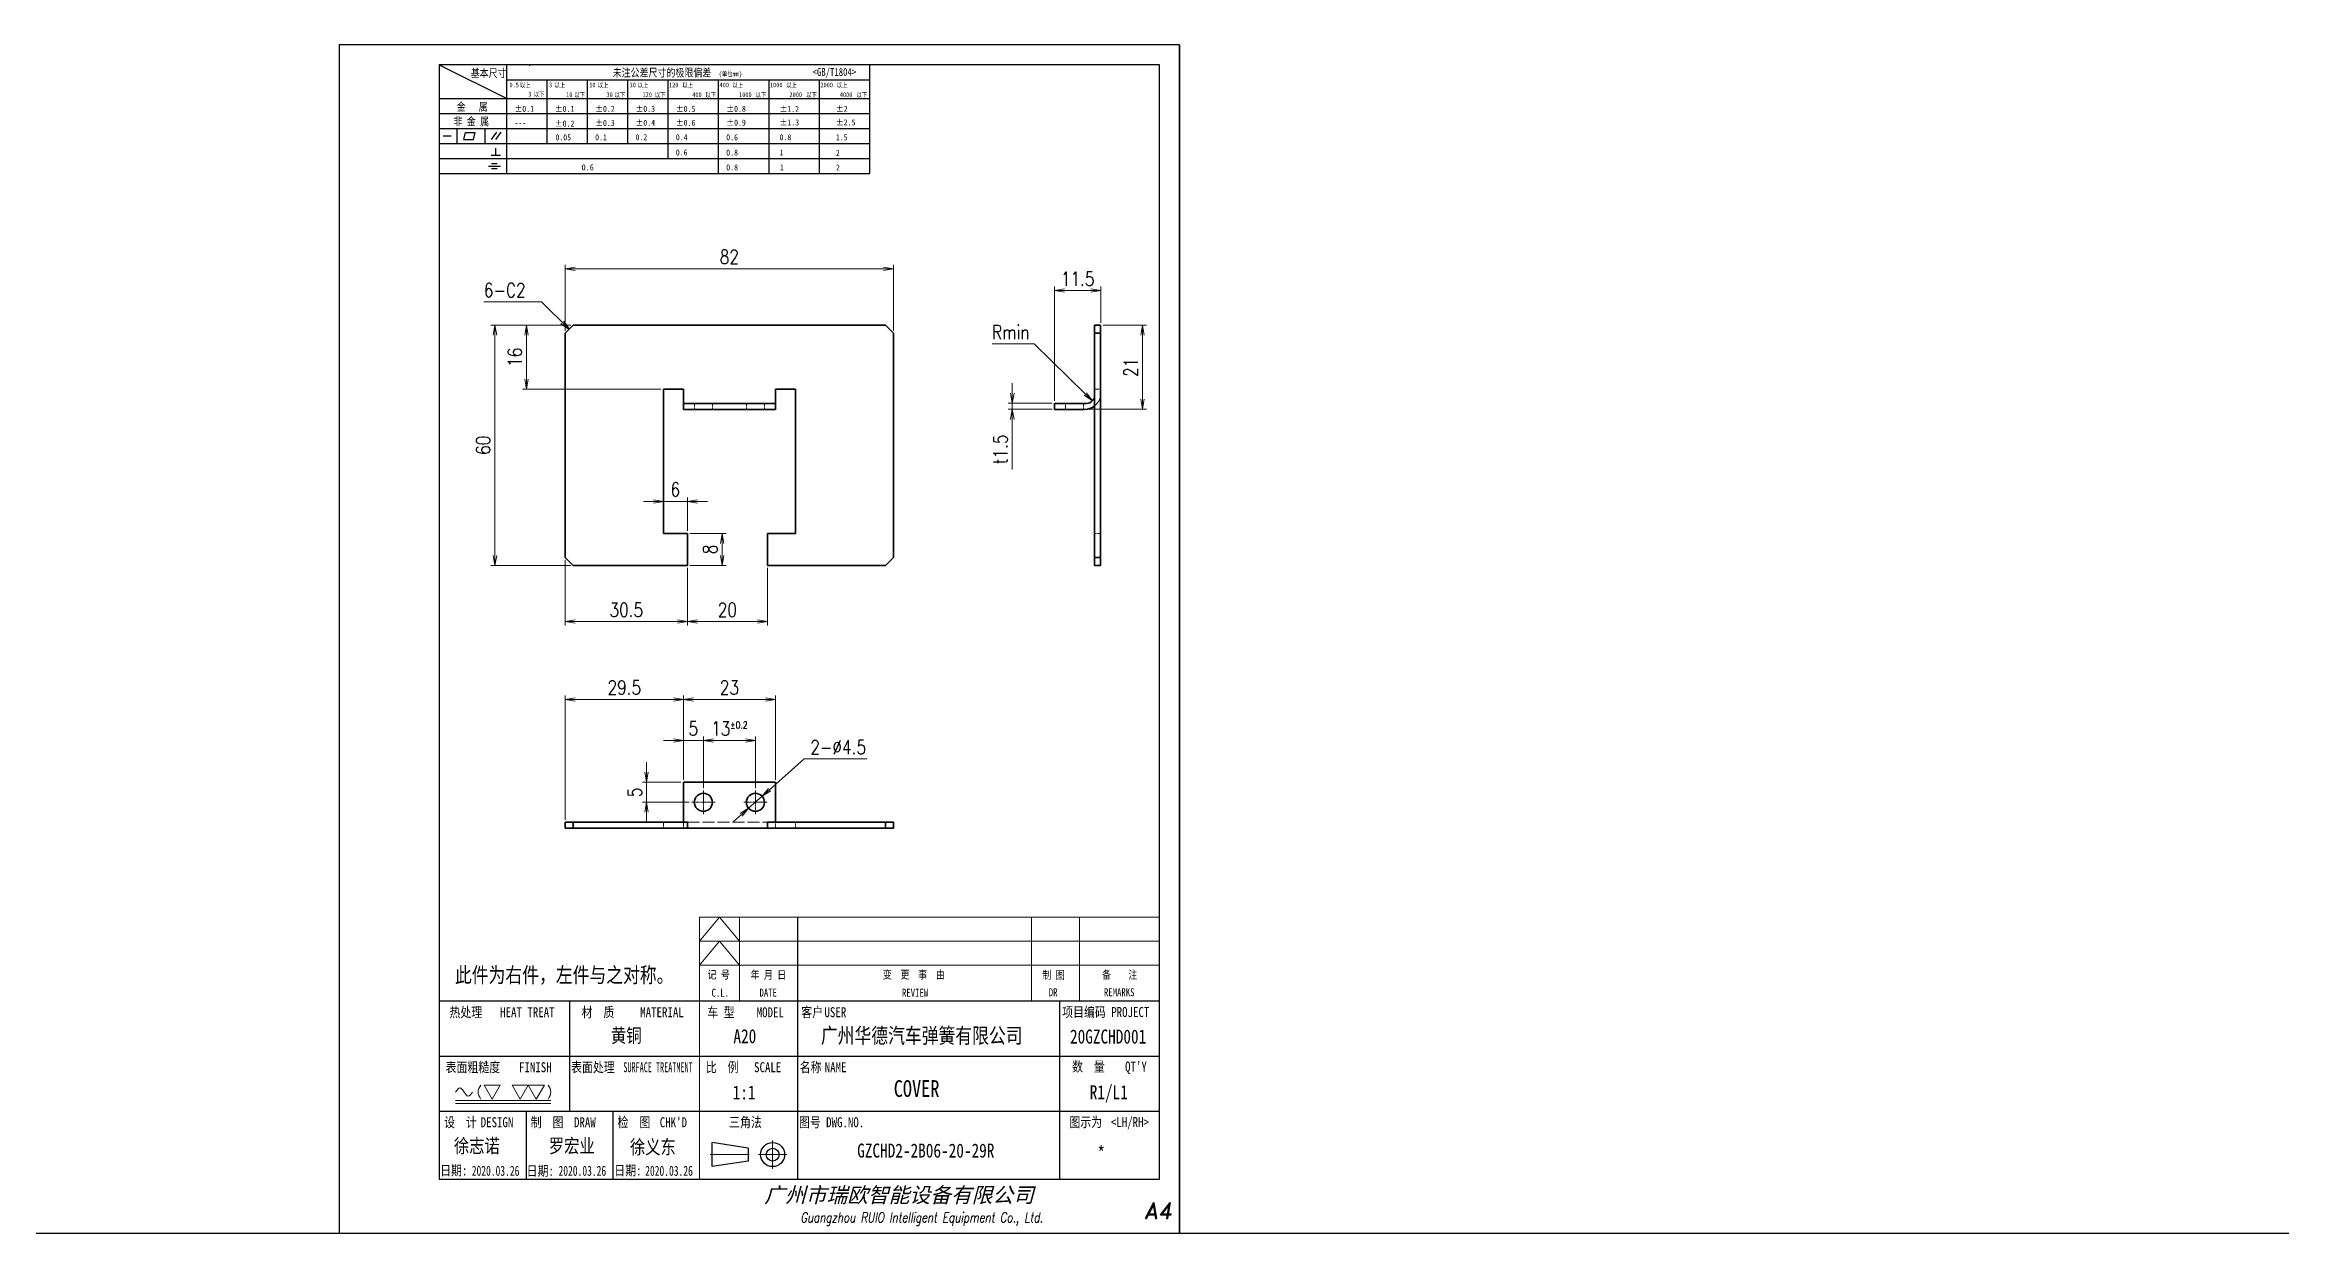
# Model space of a CAD drawing. Header units: millimetres. Extents: x 1201 to 11615, y -7347 to 2683.
# Drawn here: x 7975 to 8533, y 1516 to 1813 of the extents above; entities that cross this region are included whole.
import ezdxf
from ezdxf.enums import TextEntityAlignment as Align

# ---------------------------------------------------------------- set-up
doc = ezdxf.new("R2010")
doc.units = ezdxf.units.MM
for name, pattern in [('AM_ISO02W050x2', [3.75, 3, -0.75]), ('AM_ISO08W050x2', [9, 6, -0.75, 1.5, -0.75]), ('CENTER', [2, 1.25, -0.25, 0.25, -0.25])]:
    doc.linetypes.add(name, pattern=pattern)
for name, color, linetype, lineweight in [('CENTER', 2, 'AM_ISO08W050x2', 15), ('DIM', 3, 'Continuous', 20), ('DRAWING', 7, 'Continuous', 35), ('HIDDEN', 1, 'AM_ISO02W050x2', 18), ('图框', 7, 'Continuous', 15)]:
    doc.layers.add(name, color=color, linetype=linetype, lineweight=lineweight)
doc.layers.add('图\\M+19E79\\M+195B6\\M+18E9A', color=7, linetype='Continuous')
doc.styles.add('DIM', font='romans.shx', dxfattribs={"width": 0.8, "bigfont": 'bigfont.shx'})
doc.styles.add('STYLE1', font='')
doc.styles.add('国标', font='simfang.ttf', dxfattribs={"width": 0.8})
doc.styles.add('标题\\M+18E9A', font='romand.shx', dxfattribs={"oblique": 10, "bigfont": 'bigfont.shx'})
doc.styles.get('STYLE1').set_extended_font_data('SimSun')
doc.dimstyles.new('YH 1-1', dxfattribs={"dimtxt": 3.5, "dimasz": 2.5, "dimexe": 1, "dimexo": 0.625, "dimgap": 1.2, "dimtad": 1, "dimtoh": 1, "dimzin": 9, "dimdsep": 46, "dimtxsty": 'DIM', "dimblk": 'OPEN', "dimcen": 0, "dimclrd": 8, "dimclre": 8, "dimclrt": 2, "dimazin": 2, "dimtfac": 0.5, "dimtmove": 0, "dimatfit": 3, "dimldrblk": 'OPEN', "dimfxl": 0, "dimtolj": 1, "dimlwd": 13, "dimlwe": 13, "dimarcsym": 0})
doc.dimstyles.new('YH 1-1$0', dxfattribs={"dimtxt": 3.5, "dimasz": 2.5, "dimexe": 1, "dimexo": 0.625, "dimgap": 1.2, "dimtad": 1, "dimzin": 9, "dimdsep": 46, "dimtxsty": 'DIM', "dimblk": 'OPEN', "dimcen": 0, "dimclrd": 8, "dimclre": 8, "dimclrt": 2, "dimazin": 2, "dimtfac": 0.5, "dimtmove": 0, "dimatfit": 3, "dimldrblk": 'OPEN', "dimfxl": 0, "dimtolj": 1, "dimlwd": 13, "dimlwe": 13, "dimarcsym": 0})
doc.dimstyles.new('YH 1-1$3', dxfattribs={"dimtxt": 3.5, "dimasz": 2.5, "dimexe": 1, "dimexo": 0.625, "dimgap": 1.2, "dimtad": 1, "dimtoh": 1, "dimzin": 9, "dimdsep": 46, "dimtxsty": 'DIM', "dimblk": 'OPEN', "dimcen": 0, "dimclrd": 8, "dimclre": 8, "dimclrt": 2, "dimazin": 2, "dimtfac": 0.5, "dimtmove": 0, "dimatfit": 3, "dimldrblk": 'OPEN', "dimfxl": 0, "dimtolj": 1, "dimlwd": 13, "dimlwe": 13, "dimarcsym": 0})
doc.dimstyles.new('YH 1-1$4', dxfattribs={"dimtxt": 3.5, "dimasz": 2.5, "dimexe": 1, "dimexo": 0.625, "dimgap": 1.2, "dimtad": 1, "dimtoh": 1, "dimzin": 9, "dimdsep": 46, "dimtxsty": 'DIM', "dimblk": 'OPEN', "dimcen": 0, "dimclrd": 8, "dimclre": 8, "dimclrt": 2, "dimazin": 2, "dimtfac": 0.5, "dimtmove": 0, "dimatfit": 3, "dimldrblk": 'OPEN', "dimfxl": 0, "dimtolj": 1, "dimlwd": 13, "dimlwe": 13, "dimarcsym": 0})

# ---------------------------------------------------------------- blocks, each defined once
blk = doc.blocks.new('GZDEH零件A4图框V01版')
at = {"color": 2, "linetype": 'ByBlock', "lineweight": 30}
for p, q in [((102.17, 21.26), (93.17, 22.66)), ((93.17, 16.66), (93.17, 22.66)), ((102.17, 18.06), (93.17, 16.66)), ((102.17, 21.26), (102.17, 18.06))]:
    blk.add_line(p, q, dxfattribs=at)
at = {"color": 1, "linetype": 'CENTER', "lineweight": 5, "ltscale": 16.256}
for p, q in [((108.3, 23.18), (108.3, 16.14)), ((111.82, 19.66), (104.78, 19.66))]:
    blk.add_line(p, q, dxfattribs=at)
at = {"color": 1, "linetype": 'CENTER', "lineweight": 5, "ltscale": 9.144}
blk.add_line((102.47, 19.66), (92.65, 19.66), dxfattribs=at)
at = {"color": 2, "linetype": 'ByBlock', "lineweight": 30}
for radius in [3, 1.6]:
    blk.add_circle((108.3, 19.66), radius, dxfattribs=at)
at = {"layer": 'Defpoints', "linetype": 'Continuous'}
for p, q in [((0, 297), (0, 0)), ((210, 297), (0, 297)), ((210, 0), (210, 297)), ((210, 297), (210, 0)), ((0, 0), (210, 0))]:
    blk.add_line(p, q, dxfattribs=at)
at = {"layer": '图\\M+19E79\\M+195B6\\M+18E9A', "linetype": 'Continuous'}
for p, q in [((25, 292), (25, 13.5)), ((205, 292), (25, 292)), ((205, 13.5), (205, 292)), ((205, 13.5), (205, 97)), ((25, 13.5), (205, 13.5))]:
    blk.add_line(p, q, dxfattribs=at)
at = {"layer": '图\\M+19E79\\M+195B6\\M+18E9A', "color": 9}
for p, q in [((25, 292), (41.88, 283.54)), ((41.88, 264.79), (41.88, 292)), ((47.66, 291.75), (47.66, 292)), ((132.6, 264.79), (132.6, 292)), ((41.88, 288.22), (132.6, 288.22)), ((51.96, 272.29), (51.96, 288.22)), ((62.04, 272.29), (62.04, 288.22)), ((72.12, 272.29), (72.12, 288.22)), ((82.2, 268.54), (82.2, 288.22)), ((94.8, 264.79), (94.8, 288.22)), ((107.4, 264.79), (107.4, 288.22)), ((120, 264.79), (120, 288.22)), ((25, 283.54), (132.6, 283.54)), ((25, 279.79), (132.6, 279.79)), ((25, 276.04), (132.6, 276.04)), ((25.94, 274.19), (28, 274.19)), ((29.43, 272.34), (29.43, 276.04)), ((31.1, 273.3), (31.58, 275.09)), ((31.58, 275.09), (33.99, 275.09)), ((33.51, 273.3), (33.99, 275.09)), ((36.42, 272.34), (36.42, 276.04)), ((38.03, 273.3), (39.36, 275.16)), ((39.11, 273.3), (40.45, 275.16)), ((25, 272.29), (132.6, 272.29)), ((25, 268.54), (132.6, 268.54)), ((31.1, 273.3), (33.51, 273.3)), ((37.93, 269.41), (40.32, 269.41)), ((39.09, 269.41), (39.09, 271.18)), ((25, 264.79), (132.6, 264.79)), ((37.3, 266.69), (40.28, 266.69)), ((38.08, 267.29), (39.43, 267.29)), ((38.08, 266.09), (39.44, 266.09)), ((114.5, 79), (114.5, 13.5)), ((205, 58), (25, 58)), ((57.5, 58), (57.5, 30.5)), ((114.5, 58), (114.5, 13.5)), ((180, 58), (180, 13.5)), ((25, 44.25), (205, 44.25)), ((25, 30.5), (205, 30.5)), ((46.68, 30.5), (46.68, 13.5)), ((46.68, 30.5), (46.68, 13.5)), ((68.34, 30.5), (68.34, 13.5)), ((68.34, 30.5), (68.34, 13.5))]:
    blk.add_line(p, q, dxfattribs=at)
at = {"layer": '图框', "color": 7}
for p, q in [((90, 79), (205, 79)), ((90, 13.5), (90, 79))]:
    blk.add_line(p, q, dxfattribs=at)
at = {"layer": '图框', "color": 9}
for p, q in [((90, 73), (95, 79)), ((95, 79), (100, 73)), ((100, 58), (100, 79)), ((173, 58), (173, 79)), ((185, 79), (185, 58)), ((90, 73), (205, 73)), ((90, 67), (95, 73)), ((95, 73), (100, 67)), ((90, 67), (205, 67))]:
    blk.add_line(p, q, dxfattribs=at)
at = {"layer": '图\\M+19E79\\M+195B6\\M+18E9A', "color": 9, "style": '国标'}
for s, height, width, p in [('基本尺寸', 2, 0.8, (32.84, 288.88)), ('未注公差尺寸的极限偏差', 2, 0.8, (68.32, 289.02)), ('<GB/T1804>', 2, 0.8, (118.29, 289.19)), ('30', 1.2, 0.8, (72.55, 286.35)), ('金   属', 2, 0.8, (29.33, 280.48)), ('±0.1', 1.5, 0.8, (43.78, 280.23)), ('±0.1', 1.5, 0.8, (53.86, 280.23)), ('±0.2', 1.5, 0.8, (63.94, 280.23)), ('±0.3', 1.5, 0.8, (74.02, 280.23)), ('±0.5', 1.5, 0.8, (84.1, 280.23)), ('±0.8', 1.5, 0.8, (96.7, 280.23)), ('±1.2', 1.5, 0.8, (110.02, 280.23)), ('±2', 1.5, 0.8, (124.09, 280.23)), ('非 金 属', 2, 0.8, (28.53, 276.82)), ('---', 1.5, 0.8, (43.78, 276.81)), ('±0.2', 1.5, 0.8, (53.86, 276.54)), ('0.1', 1.5, 0.8, (63.94, 273.12)), ('±0.3', 1.5, 0.8, (63.94, 276.69)), ('0.2', 1.5, 0.8, (74.02, 273.13)), ('±0.4', 1.5, 0.8, (74.02, 276.75)), ('0.4', 1.5, 0.8, (84.1, 273.13)), ('±0.6', 1.5, 0.8, (84.1, 276.75)), ('0.6', 1.5, 0.8, (96.7, 273.11)), ('±0.9', 1.5, 0.8, (96.7, 276.78)), ('0.8', 1.5, 0.8, (110.02, 273.13)), ('±1.3', 1.5, 0.8, (110.02, 276.84)), ('1.5', 1.5, 0.8, (124.09, 273.12)), ('±2.5', 1.5, 0.8, (124.09, 276.85)), ('0.6', 1.5, 0.8, (84.1, 269.33)), ('0.8', 1.5, 0.8, (96.7, 269.3)), ('1', 1.5, 0.8, (110.02, 269.34)), ('2', 1.5, 0.8, (124.09, 269.2)), ('0.8', 1.5, 0.8, (96.7, 265.59)), ('1', 1.5, 0.8, (110.1, 265.6)), ('2', 1.5, 0.8, (124.13, 265.57)), ('热处理', 2.5, 0.8, (27.54, 54)), ('材  质', 2.5, 0.8, (60.55, 54)), ('项目编码 PROJECT', 2.5, 0.8, (180.64, 54.03)), ('表面粗糙度', 2.5, 0.8, (26.56, 40.25)), ('表面处理', 2.5, 0.8, (57.91, 40.25)), ('SURFACE TREATMENT', 2.5, 0.6, (70.98, 40.25)), ('比  例\u3000', 2.5, 0.8, (91.61, 40.25)), ('SCALE', 2.5, 0.8, (103.66, 40.25)), ('名称\u3000', 2.5, 0.8, (115.05, 40.25)), ('NAME', 2.5, 0.8, (121.31, 40.25)), ('数  量', 2.5, 0.8, (183.12, 40.41)), ("QT'Y ", 2.5, 0.8, (196.37, 40.41)), (' DESIGN', 2.5, 0.8, (33.98, 26.5)), (' DRAW', 2.5, 0.8, (57.29, 26.5)), ("CHK'D", 2.5, 0.8, (80.09, 26.5)), ('三角法', 2.5, 0.8, (97.41, 26.5)), ('图号', 2.5, 0.8, (114.87, 26.5)), ('DWG.NO.', 2.5, 0.8, (121.67, 26.5)), ('图示为', 2.5, 0.8, (182.45, 26.53)), ('<LH/RH>', 2.5, 0.8, (192.82, 26.53))]:
    blk.add_text(s, height=height, dxfattribs=dict(at, width=width)).set_placement(p)
at = {"layer": '图\\M+19E79\\M+195B6\\M+18E9A', "color": 9, "lineweight": 15, "style": '国标', "width": 0.8}
for s, p in [('0.5', (42.54, 286.35)), ('以上', (45.15, 286.3)), ('3', (47.24, 284.06)), ('以下', (48.61, 284.01)), ('3', (52.39, 286.35)), ('以上', (53.76, 286.3)), ('10', (56.7, 283.92)), ('以下', (58.69, 283.87)), ('10', (62.47, 286.35)), ('以上', (64.6, 286.3)), ('30', (66.78, 283.92)), ('以下', (68.77, 283.87)), ('以上', (74.53, 286.3)), ('120', (75.77, 283.92)), ('以下', (78.85, 283.87)), ('120', (82.39, 286.35)), ('以上', (85.72, 286.3)), ('400', (88.21, 283.92)), ('以下', (91.45, 283.87)), ('400', (95.03, 286.35)), ('以上', (98.19, 286.3)), ('1000', (99.92, 283.92)), ('以下', (104.05, 283.87)), ('1000', (107.63, 286.35)), ('以上', (111.67, 286.3)), ('2000', (112.5, 283.92)), ('以下', (116.65, 283.87)), ('2000', (120.23, 286.35)), ('以上', (124.31, 286.3)), ('4000', (125.1, 283.92)), ('以下', (129.25, 283.87))]:
    blk.add_text(s, height=1.2, dxfattribs=at).set_placement(p)
at = {"layer": '图\\M+19E79\\M+195B6\\M+18E9A', "color": 9, "lineweight": 13, "style": '国标'}
blk.add_text('0.6', height=1.5, dxfattribs=at).set_placement((60.56, 265.61))
at = {"layer": '图\\M+19E79\\M+195B6\\M+18E9A', "color": 9, "style": '国标', "width": 0.8}
for s, p in [('HEAT TREAT', (47, 54)), ('MATERIAL', (80.65, 54)), ('客户', (118.19, 54)), ('USER', (123.97, 54)), ('FINISH', (48.99, 40.25)), ('设  计', (30.3, 26.5)), ('制  图', (51.94, 26.5)), ('检  图', (73.62, 26.5)), ('日期:', (28.6, 14.46)), ('日期:', (50.22, 14.36)), ('日期:', (72.13, 14.46))]:
    blk.add_text(s, height=2.5, dxfattribs=at).set_placement(p, align=Align.CENTER)
for s, p in [('车 型', (95.38, 55.27)), ('MODEL', (107.71, 55.22))]:
    blk.add_text(s, height=2.5, dxfattribs=at).set_placement(p, align=Align.MIDDLE)
at = {"layer": '图\\M+19E79\\M+195B6\\M+18E9A', "color": 7, "lineweight": -3, "style": 'STYLE1', "oblique": 15}
blk.add_text('广州市瑞欧智能设备有限公司', height=3.8, dxfattribs=at).set_placement((106.21, 7.68))
at = {"layer": '图\\M+19E79\\M+195B6\\M+18E9A', "color": 7, "style": '标题\\M+18E9A', "oblique": 10}
blk.add_text('A4', height=4, dxfattribs=at).set_placement((204.57, 5.66), align=Align.MIDDLE)
at = {"layer": '图\\M+19E79\\M+195B6\\M+18E9A', "color": 7, "style": '标题\\M+18E9A', "oblique": 10, "width": 0.75}
blk.add_text('Guangzhou RUIO Intelligent Equipment Co., Ltd. ', height=2.5, dxfattribs=at).set_placement((146.18, 3.62), align=Align.MIDDLE)
at = {"layer": '图\\M+19E79\\M+195B6\\M+18E9A', "color": 9, "lineweight": 15, "insert": (94.85, 290.31), "char_height": 1.2, "width": 8.7957, "attachment_point": 1, "style": '国标'}
blk.add_mtext('(单位mm)', dxfattribs=at)
at = {"layer": '图\\M+19E79\\M+195B6\\M+18E9A', "color": 9, "insert": (54.02, 273.09), "char_height": 1.5, "attachment_point": 7, "style": '国标'}
blk.add_mtext_dynamic_manual_height_columns('0.05', width=5.1982, gutter_width=12.5, heights=[0], dxfattribs=at)
at = {"layer": '图框', "color": 9, "style": '国标', "width": 0.8}
for s, p in [('记 号', (94.82, 63.62)), ('年 月 日', (107.24, 63.57)), ('变  更  事  由', (143.58, 63.63)), ('C.L.', (95.2, 59.11)), ('DATE', (107.19, 59.14)), ('REVIEW', (143.89, 59.11))]:
    blk.add_text(s, height=2, dxfattribs=at).set_placement(p, align=Align.CENTER)
for s, p in [('制 图', (178.49, 64.61)), ('备    注', (195.02, 64.64)), ('DR', (178.4, 60.22)), ('REMARKS', (194.91, 60.23))]:
    blk.add_text(s, height=2, dxfattribs=at).set_placement(p, align=Align.MIDDLE)
blk = doc.blocks.new('FINISH_012')
at = {"layer": 'DIM'}
for p, q in [((-22.04, -7.78), (-5, -7.78)), ((-16.94, -5), (-14.06, -5)), ((-15.5, -7.5), (-16.94, -5)), ((-14.06, -5), (-15.5, -7.5)), ((-11.94, -5), (-9.06, -5)), ((-10.5, -7.5), (-11.94, -5)), ((-9.06, -5), (-10.5, -7.5)), ((-7.61, -7.5), (-9.06, -5)), ((-9.06, -5), (-6.17, -5)), ((-6.17, -5), (-7.61, -7.5)), ((-22.04, -8.28), (-5, -8.28))]:
    blk.add_line(p, q, dxfattribs=at)
for points in [[(-22, -6.25), (-21.25, -5.5), (-20.5, -6.25), (-19.75, -7), (-19, -6.25)], [(-17.5, -5), (-18, -6.25), (-17.5, -7.5)], [(-5.5, -5), (-5, -6.25), (-5.5, -7.5)]]:
    blk.add_spline(points, degree=3, dxfattribs=at)
blk = doc.blocks.new('_Open')
at = {"color": 0, "linetype": 'ByBlock', "lineweight": -2}
for p, q in [((-1, 0.17), (0, 0)), ((-1, -0.17), (0, 0)), ((0, 0), (-1, 0))]:
    blk.add_line(p, q, dxfattribs=at)
blk = doc.blocks.new('*D276')
at = {"layer": 'Defpoints', "color": 0, "ltscale": 2, "transparency": 16777216}
for p in [(8186.73, 1756.68), (8104.73, 1740.54), (8186.73, 1740.54)]:
    blk.add_point(p, dxfattribs=at)
at = {"layer": 'DIM', "color": 8, "lineweight": 13, "ltscale": 2, "transparency": 16777216}
for p, q in [((8104.73, 1741.16), (8104.73, 1757.68)), ((8107.23, 1756.68), (8184.23, 1756.68)), ((8186.73, 1741.16), (8186.73, 1757.68))]:
    blk.add_line(p, q, dxfattribs=at)
at = {"layer": 'DIM', "color": 8, "lineweight": 13, "ltscale": 2, "transparency": 16777216, "xscale": 2.5, "yscale": 2.5, "zscale": 2.5, "rotation": 180}
blk.add_blockref('_Open', (8104.73, 1756.68), dxfattribs=at)
at = {"layer": 'DIM', "color": 8, "lineweight": 13, "ltscale": 2, "transparency": 16777216, "xscale": 2.5, "yscale": 2.5, "zscale": 2.5}
blk.add_blockref('_Open', (8186.73, 1756.68), dxfattribs=at)
at = {"layer": 'DIM', "color": 2, "ltscale": 2, "transparency": 16777216, "insert": (8145.73, 1759.63), "char_height": 3.5, "attachment_point": 5, "style": 'DIM'}
blk.add_mtext('\\A1;82', dxfattribs=at)
blk = doc.blocks.new('*D277')
at = {"layer": 'Defpoints', "color": 0, "ltscale": 2, "transparency": 16777216}
for p in [(8106.73, 1742.54), (8087.16, 1682.54), (8106.73, 1682.54)]:
    blk.add_point(p, dxfattribs=at)
at = {"layer": 'DIM', "color": 8, "lineweight": 13, "ltscale": 2, "transparency": 16777216}
for p, q in [((8106.11, 1742.54), (8086.16, 1742.54)), ((8087.16, 1740.04), (8087.16, 1685.04)), ((8106.11, 1682.54), (8086.16, 1682.54))]:
    blk.add_line(p, q, dxfattribs=at)
at = {"layer": 'DIM', "color": 8, "lineweight": 13, "ltscale": 2, "transparency": 16777216, "xscale": 2.5, "yscale": 2.5, "zscale": 2.5}
for p, rotation in [((8087.16, 1742.54), 90), ((8087.16, 1682.54), 270)]:
    blk.add_blockref('_Open', p, dxfattribs=dict(at, rotation=rotation))
at = {"layer": 'DIM', "color": 2, "ltscale": 2, "transparency": 16777216, "insert": (8084.21, 1712.54), "char_height": 3.5, "attachment_point": 5, "rotation": 90, "style": 'DIM'}
blk.add_mtext('\\A1;60', dxfattribs=at)
blk = doc.blocks.new('*D278')
at = {"layer": 'Defpoints', "color": 0, "ltscale": 2, "transparency": 16777216}
for p in [(8095.04, 1742.54), (8106.73, 1742.54), (8129.23, 1726.54)]:
    blk.add_point(p, dxfattribs=at)
at = {"layer": 'DIM', "color": 8, "lineweight": 13, "ltscale": 2, "transparency": 16777216}
for p, q in [((8106.11, 1742.54), (8094.04, 1742.54)), ((8095.04, 1729.04), (8095.04, 1740.04)), ((8128.61, 1726.54), (8094.04, 1726.54))]:
    blk.add_line(p, q, dxfattribs=at)
at = {"layer": 'DIM', "color": 8, "lineweight": 13, "ltscale": 2, "transparency": 16777216, "xscale": 2.5, "yscale": 2.5, "zscale": 2.5}
for p, rotation in [((8095.04, 1742.54), 90), ((8095.04, 1726.54), 270)]:
    blk.add_blockref('_Open', p, dxfattribs=dict(at, rotation=rotation))
at = {"layer": 'DIM', "color": 2, "ltscale": 2, "transparency": 16777216, "insert": (8092.09, 1734.54), "char_height": 3.5, "attachment_point": 5, "rotation": 90, "style": 'DIM'}
blk.add_mtext('\\A1;16', dxfattribs=at)
blk = doc.blocks.new('*D279')
at = {"layer": 'Defpoints', "color": 0, "ltscale": 2, "transparency": 16777216}
for p in [(8104.73, 1684.54), (8135.23, 1682.54), (8104.73, 1668.52)]:
    blk.add_point(p, dxfattribs=at)
at = {"layer": 'DIM', "color": 8, "lineweight": 13, "ltscale": 2, "transparency": 16777216}
for p, q in [((8104.73, 1683.91), (8104.73, 1667.52)), ((8135.23, 1681.91), (8135.23, 1667.52)), ((8132.73, 1668.52), (8107.23, 1668.52))]:
    blk.add_line(p, q, dxfattribs=at)
at = {"layer": 'DIM', "color": 8, "lineweight": 13, "ltscale": 2, "transparency": 16777216, "xscale": 2.5, "yscale": 2.5, "zscale": 2.5, "rotation": 180}
blk.add_blockref('_Open', (8104.73, 1668.52), dxfattribs=at)
at = {"layer": 'DIM', "color": 8, "lineweight": 13, "ltscale": 2, "transparency": 16777216, "xscale": 2.5, "yscale": 2.5, "zscale": 2.5}
blk.add_blockref('_Open', (8135.23, 1668.52), dxfattribs=at)
at = {"layer": 'DIM', "color": 2, "ltscale": 2, "transparency": 16777216, "insert": (8119.98, 1671.47), "char_height": 3.5, "attachment_point": 5, "style": 'DIM'}
blk.add_mtext('\\A1;30.5', dxfattribs=at)
blk = doc.blocks.new('*D280')
at = {"layer": 'Defpoints', "color": 0, "ltscale": 2, "transparency": 16777216}
for p in [(8135.23, 1682.54), (8155.23, 1682.54), (8155.23, 1668.52)]:
    blk.add_point(p, dxfattribs=at)
at = {"layer": 'DIM', "color": 8, "lineweight": 13, "ltscale": 2, "transparency": 16777216}
for p, q in [((8135.23, 1681.91), (8135.23, 1667.52)), ((8155.23, 1681.91), (8155.23, 1667.52)), ((8137.73, 1668.52), (8152.73, 1668.52))]:
    blk.add_line(p, q, dxfattribs=at)
at = {"layer": 'DIM', "color": 8, "lineweight": 13, "ltscale": 2, "transparency": 16777216, "xscale": 2.5, "yscale": 2.5, "zscale": 2.5, "rotation": 180}
blk.add_blockref('_Open', (8135.23, 1668.52), dxfattribs=at)
at = {"layer": 'DIM', "color": 8, "lineweight": 13, "ltscale": 2, "transparency": 16777216, "xscale": 2.5, "yscale": 2.5, "zscale": 2.5}
blk.add_blockref('_Open', (8155.23, 1668.52), dxfattribs=at)
at = {"layer": 'DIM', "color": 2, "ltscale": 2, "transparency": 16777216, "insert": (8145.23, 1671.47), "char_height": 3.5, "attachment_point": 5, "style": 'DIM'}
blk.add_mtext('\\A1;20', dxfattribs=at)
blk = doc.blocks.new('*D281')
at = {"layer": 'Defpoints', "color": 0, "ltscale": 2, "transparency": 16777216}
for p in [(8227.02, 1751.23), (8238.52, 1742.54), (8227.02, 1723.04)]:
    blk.add_point(p, dxfattribs=at)
at = {"layer": 'DIM', "color": 8, "lineweight": 13, "ltscale": 2, "transparency": 16777216}
for p, q in [((8227.02, 1723.66), (8227.02, 1752.23)), ((8236.02, 1751.23), (8229.52, 1751.23)), ((8238.52, 1743.16), (8238.52, 1752.23))]:
    blk.add_line(p, q, dxfattribs=at)
at = {"layer": 'DIM', "color": 8, "lineweight": 13, "ltscale": 2, "transparency": 16777216, "xscale": 2.5, "yscale": 2.5, "zscale": 2.5, "rotation": 180}
blk.add_blockref('_Open', (8227.02, 1751.23), dxfattribs=at)
at = {"layer": 'DIM', "color": 8, "lineweight": 13, "ltscale": 2, "transparency": 16777216, "xscale": 2.5, "yscale": 2.5, "zscale": 2.5}
blk.add_blockref('_Open', (8238.52, 1751.23), dxfattribs=at)
at = {"layer": 'DIM', "color": 2, "ltscale": 2, "transparency": 16777216, "insert": (8232.77, 1754.18), "char_height": 3.5, "attachment_point": 5, "style": 'DIM'}
blk.add_mtext('\\A1;11.5', dxfattribs=at)
blk = doc.blocks.new('*D282')
at = {"layer": 'Defpoints', "color": 0, "ltscale": 2, "transparency": 16777216}
for p in [(8216.44, 1721.54), (8227.02, 1723.04), (8227.02, 1721.54)]:
    blk.add_point(p, dxfattribs=at)
at = {"layer": 'DIM', "color": 8, "lineweight": 13, "ltscale": 2, "transparency": 16777216}
for p, q in [((8216.44, 1725.54), (8216.44, 1728.04)), ((8226.39, 1723.04), (8215.44, 1723.04)), ((8226.39, 1721.54), (8215.44, 1721.54)), ((8216.44, 1723.04), (8216.44, 1721.54)), ((8216.44, 1719.04), (8216.44, 1706.54))]:
    blk.add_line(p, q, dxfattribs=at)
at = {"layer": 'DIM', "color": 8, "lineweight": 13, "ltscale": 2, "transparency": 16777216, "xscale": 2.5, "yscale": 2.5, "zscale": 2.5}
for p, rotation in [((8216.44, 1723.04), 270), ((8216.44, 1721.54), 90)]:
    blk.add_blockref('_Open', p, dxfattribs=dict(at, rotation=rotation))
at = {"layer": 'DIM', "color": 2, "ltscale": 2, "transparency": 16777216, "insert": (8213.49, 1711.54), "char_height": 3.5, "attachment_point": 5, "rotation": 90, "style": 'DIM'}
blk.add_mtext('\\A1;t1.5', dxfattribs=at)
blk = doc.blocks.new('*D283')
at = {"layer": 'Defpoints', "color": 0, "ltscale": 2, "transparency": 16777216}
for p in [(8235.02, 1725.04), (8236.44, 1723.64)]:
    blk.add_point(p, dxfattribs=at)
at = {"layer": 'DIM', "color": 8, "lineweight": 13, "ltscale": 2, "transparency": 16777216}
for p, q in [((8211.37, 1737.89), (8221.9, 1737.89)), ((8221.9, 1737.89), (8234.66, 1725.39))]:
    blk.add_line(p, q, dxfattribs=at)
at = {"layer": 'DIM', "color": 8, "lineweight": 13, "ltscale": 2, "transparency": 16777216, "xscale": 2.5, "yscale": 2.5, "zscale": 2.5, "rotation": 315.5767303424557}
blk.add_blockref('_Open', (8236.44, 1723.64), dxfattribs=at)
at = {"layer": 'DIM', "color": 2, "ltscale": 2, "transparency": 16777216, "insert": (8216.04, 1740.84), "char_height": 3.5, "attachment_point": 5, "style": 'DIM'}
blk.add_mtext('\\A1;{\\Fromans,bigfont|c134;Rmin}', dxfattribs=at)
blk = doc.blocks.new('*D284')
at = {"layer": 'Defpoints', "color": 0, "ltscale": 2, "transparency": 16777216}
for p in [(8134.23, 1638.81), (8134.23, 1628.34), (8139.23, 1626.27)]:
    blk.add_point(p, dxfattribs=at)
at = {"layer": 'DIM', "color": 8, "lineweight": 13, "ltscale": 2, "transparency": 16777216}
for p, q in [((8131.73, 1638.81), (8129.23, 1638.81)), ((8134.23, 1628.97), (8134.23, 1639.81)), ((8139.23, 1638.81), (8134.23, 1638.81)), ((8139.23, 1626.89), (8139.23, 1639.81)), ((8141.73, 1638.81), (8144.23, 1638.81))]:
    blk.add_line(p, q, dxfattribs=at)
at = {"layer": 'DIM', "color": 8, "lineweight": 13, "ltscale": 2, "transparency": 16777216, "xscale": 2.5, "yscale": 2.5, "zscale": 2.5}
blk.add_blockref('_Open', (8134.23, 1638.81), dxfattribs=at)
at = {"layer": 'DIM', "color": 8, "lineweight": 13, "ltscale": 2, "transparency": 16777216, "xscale": 2.5, "yscale": 2.5, "zscale": 2.5, "rotation": 180}
blk.add_blockref('_Open', (8139.23, 1638.81), dxfattribs=at)
at = {"layer": 'DIM', "color": 2, "ltscale": 2, "transparency": 16777216, "insert": (8136.73, 1641.76), "char_height": 3.5, "attachment_point": 5, "style": 'DIM'}
blk.add_mtext('\\A1;5', dxfattribs=at)
blk = doc.blocks.new('*D285')
at = {"layer": 'Defpoints', "color": 0, "ltscale": 2, "transparency": 16777216}
for p in [(8152.23, 1638.81), (8139.23, 1626.27), (8152.23, 1626.27)]:
    blk.add_point(p, dxfattribs=at)
at = {"layer": 'DIM', "color": 8, "lineweight": 13, "ltscale": 2, "transparency": 16777216}
for p, q in [((8139.23, 1626.89), (8139.23, 1639.81)), ((8141.73, 1638.81), (8149.73, 1638.81)), ((8152.23, 1626.89), (8152.23, 1639.81))]:
    blk.add_line(p, q, dxfattribs=at)
at = {"layer": 'DIM', "color": 8, "lineweight": 13, "ltscale": 2, "transparency": 16777216, "xscale": 2.5, "yscale": 2.5, "zscale": 2.5, "rotation": 180}
blk.add_blockref('_Open', (8139.23, 1638.81), dxfattribs=at)
at = {"layer": 'DIM', "color": 8, "lineweight": 13, "ltscale": 2, "transparency": 16777216, "xscale": 2.5, "yscale": 2.5, "zscale": 2.5}
blk.add_blockref('_Open', (8152.23, 1638.81), dxfattribs=at)
at = {"layer": 'DIM', "color": 2, "ltscale": 2, "transparency": 16777216, "insert": (8145.73, 1641.76), "char_height": 3.5, "attachment_point": 5, "style": 'DIM'}
blk.add_mtext('\\A2;13{\\H1.75;\\M+1817D0.2}', dxfattribs=at)
blk = doc.blocks.new('*D286')
at = {"layer": 'Defpoints', "color": 0, "ltscale": 2, "transparency": 16777216}
for p in [(8125.05, 1628.34), (8134.23, 1628.34), (8136.31, 1623.34)]:
    blk.add_point(p, dxfattribs=at)
at = {"layer": 'DIM', "color": 8, "lineweight": 13, "ltscale": 2, "transparency": 16777216}
for p, q in [((8125.05, 1630.84), (8125.05, 1633.34)), ((8133.61, 1628.34), (8124.05, 1628.34)), ((8125.05, 1623.34), (8125.05, 1628.34)), ((8135.68, 1623.34), (8124.05, 1623.34)), ((8125.05, 1620.84), (8125.05, 1618.34))]:
    blk.add_line(p, q, dxfattribs=at)
at = {"layer": 'DIM', "color": 8, "lineweight": 13, "ltscale": 2, "transparency": 16777216, "xscale": 2.5, "yscale": 2.5, "zscale": 2.5}
for p, rotation in [((8125.05, 1628.34), 270), ((8125.05, 1623.34), 90)]:
    blk.add_blockref('_Open', p, dxfattribs=dict(at, rotation=rotation))
at = {"layer": 'DIM', "color": 2, "ltscale": 2, "transparency": 16777216, "insert": (8122.1, 1625.84), "char_height": 3.5, "attachment_point": 5, "rotation": 90, "style": 'DIM'}
blk.add_mtext('\\A1;5', dxfattribs=at)
blk = doc.blocks.new('*D287')
at = {"layer": 'Defpoints', "color": 0, "ltscale": 2, "transparency": 16777216}
for p in [(8104.73, 1649.05), (8134.23, 1628.34), (8104.73, 1618.34)]:
    blk.add_point(p, dxfattribs=at)
at = {"layer": 'DIM', "color": 8, "lineweight": 13, "ltscale": 2, "transparency": 16777216}
for p, q in [((8104.73, 1618.97), (8104.73, 1650.05)), ((8131.73, 1649.05), (8107.23, 1649.05)), ((8134.23, 1628.97), (8134.23, 1650.05))]:
    blk.add_line(p, q, dxfattribs=at)
at = {"layer": 'DIM', "color": 8, "lineweight": 13, "ltscale": 2, "transparency": 16777216, "xscale": 2.5, "yscale": 2.5, "zscale": 2.5, "rotation": 180}
blk.add_blockref('_Open', (8104.73, 1649.05), dxfattribs=at)
at = {"layer": 'DIM', "color": 8, "lineweight": 13, "ltscale": 2, "transparency": 16777216, "xscale": 2.5, "yscale": 2.5, "zscale": 2.5}
blk.add_blockref('_Open', (8134.23, 1649.05), dxfattribs=at)
at = {"layer": 'DIM', "color": 2, "ltscale": 2, "transparency": 16777216, "insert": (8119.48, 1652), "char_height": 3.5, "attachment_point": 5, "style": 'DIM'}
blk.add_mtext('\\A1;29.5', dxfattribs=at)
blk = doc.blocks.new('*D288')
at = {"layer": 'Defpoints', "color": 0, "ltscale": 2, "transparency": 16777216}
for p in [(8157.23, 1649.05), (8134.23, 1628.34), (8157.23, 1628.34)]:
    blk.add_point(p, dxfattribs=at)
at = {"layer": 'DIM', "color": 8, "lineweight": 13, "ltscale": 2, "transparency": 16777216}
for p, q in [((8134.23, 1628.97), (8134.23, 1650.05)), ((8136.73, 1649.05), (8154.73, 1649.05)), ((8157.23, 1628.97), (8157.23, 1650.05))]:
    blk.add_line(p, q, dxfattribs=at)
at = {"layer": 'DIM', "color": 8, "lineweight": 13, "ltscale": 2, "transparency": 16777216, "xscale": 2.5, "yscale": 2.5, "zscale": 2.5, "rotation": 180}
blk.add_blockref('_Open', (8134.23, 1649.05), dxfattribs=at)
at = {"layer": 'DIM', "color": 8, "lineweight": 13, "ltscale": 2, "transparency": 16777216, "xscale": 2.5, "yscale": 2.5, "zscale": 2.5}
blk.add_blockref('_Open', (8157.23, 1649.05), dxfattribs=at)
at = {"layer": 'DIM', "color": 2, "ltscale": 2, "transparency": 16777216, "insert": (8145.73, 1652), "char_height": 3.5, "attachment_point": 5, "style": 'DIM'}
blk.add_mtext('\\A1;23', dxfattribs=at)
blk = doc.blocks.new('*D289')
at = {"layer": 'Defpoints', "color": 0, "ltscale": 2, "transparency": 16777216}
for p in [(8129.23, 1698.54), (8129.23, 1695.33), (8135.23, 1690.54)]:
    blk.add_point(p, dxfattribs=at)
at = {"layer": 'DIM', "color": 8, "lineweight": 13, "ltscale": 2, "transparency": 16777216}
for p, q in [((8126.73, 1698.54), (8124.23, 1698.54)), ((8129.23, 1695.95), (8129.23, 1699.54)), ((8135.23, 1698.54), (8129.23, 1698.54)), ((8135.23, 1691.16), (8135.23, 1699.54)), ((8137.73, 1698.54), (8140.23, 1698.54))]:
    blk.add_line(p, q, dxfattribs=at)
at = {"layer": 'DIM', "color": 8, "lineweight": 13, "ltscale": 2, "transparency": 16777216, "xscale": 2.5, "yscale": 2.5, "zscale": 2.5}
blk.add_blockref('_Open', (8129.23, 1698.54), dxfattribs=at)
at = {"layer": 'DIM', "color": 8, "lineweight": 13, "ltscale": 2, "transparency": 16777216, "xscale": 2.5, "yscale": 2.5, "zscale": 2.5, "rotation": 180}
blk.add_blockref('_Open', (8135.23, 1698.54), dxfattribs=at)
at = {"layer": 'DIM', "color": 2, "ltscale": 2, "transparency": 16777216, "insert": (8132.23, 1701.49), "char_height": 3.5, "attachment_point": 5, "style": 'DIM'}
blk.add_mtext('\\A1;6', dxfattribs=at)
blk = doc.blocks.new('*D290')
at = {"layer": 'Defpoints', "color": 0, "ltscale": 2, "transparency": 16777216}
for p in [(8135.23, 1690.54), (8135.23, 1682.54), (8143.91, 1682.54)]:
    blk.add_point(p, dxfattribs=at)
at = {"layer": 'DIM', "color": 8, "lineweight": 13, "ltscale": 2, "transparency": 16777216}
for p, q in [((8135.86, 1690.54), (8144.91, 1690.54)), ((8143.91, 1688.04), (8143.91, 1685.04)), ((8135.86, 1682.54), (8144.91, 1682.54))]:
    blk.add_line(p, q, dxfattribs=at)
at = {"layer": 'DIM', "color": 8, "lineweight": 13, "ltscale": 2, "transparency": 16777216, "xscale": 2.5, "yscale": 2.5, "zscale": 2.5}
for p, rotation in [((8143.91, 1690.54), 90), ((8143.91, 1682.54), 270)]:
    blk.add_blockref('_Open', p, dxfattribs=dict(at, rotation=rotation))
at = {"layer": 'DIM', "color": 2, "ltscale": 2, "transparency": 16777216, "insert": (8140.96, 1686.54), "char_height": 3.5, "attachment_point": 5, "rotation": 90, "style": 'DIM'}
blk.add_mtext('\\A1;8', dxfattribs=at)
blk = doc.blocks.new('*D291')
at = {"layer": 'Defpoints', "color": 0, "ltscale": 2, "transparency": 16777216}
for p in [(8238.52, 1742.54), (8248.99, 1742.54), (8234.52, 1721.54)]:
    blk.add_point(p, dxfattribs=at)
at = {"layer": 'DIM', "color": 8, "lineweight": 13, "ltscale": 2, "transparency": 16777216}
for p, q in [((8239.14, 1742.54), (8249.99, 1742.54)), ((8248.99, 1724.04), (8248.99, 1740.04)), ((8235.14, 1721.54), (8249.99, 1721.54))]:
    blk.add_line(p, q, dxfattribs=at)
at = {"layer": 'DIM', "color": 8, "lineweight": 13, "ltscale": 2, "transparency": 16777216, "xscale": 2.5, "yscale": 2.5, "zscale": 2.5}
for p, rotation in [((8248.99, 1742.54), 90), ((8248.99, 1721.54), 270)]:
    blk.add_blockref('_Open', p, dxfattribs=dict(at, rotation=rotation))
at = {"layer": 'DIM', "color": 2, "ltscale": 2, "transparency": 16777216, "insert": (8246.04, 1732.04), "char_height": 3.5, "attachment_point": 5, "rotation": 90, "style": 'DIM'}
blk.add_mtext('\\A1;21', dxfattribs=at)
blk = doc.blocks.new('*D292')
at = {"layer": 'Defpoints', "color": 0, "ltscale": 2, "transparency": 16777216}
for p in [(8150.55, 1621.85), (8153.92, 1624.84)]:
    blk.add_point(p, dxfattribs=at)
at = {"layer": 'DIM', "color": 8, "lineweight": 13, "ltscale": 2, "transparency": 16777216}
for p, q in [((8164.45, 1634.17), (8155.79, 1626.49)), ((8180.18, 1634.17), (8164.45, 1634.17)), ((8148.68, 1620.19), (8146.8, 1618.54)), ((8150.55, 1621.85), (8153.92, 1624.84))]:
    blk.add_line(p, q, dxfattribs=at)
at = {"layer": 'DIM', "color": 8, "lineweight": 13, "ltscale": 2, "transparency": 16777216, "xscale": 2.5, "yscale": 2.5, "zscale": 2.5}
for p, rotation in [((8153.92, 1624.84), 221.5364632584912), ((8150.55, 1621.85), 41.53646325849117)]:
    blk.add_blockref('_Open', p, dxfattribs=dict(at, rotation=rotation))
at = {"layer": 'DIM', "color": 2, "ltscale": 2, "transparency": 16777216, "insert": (8172.92, 1637.12), "char_height": 3.5, "attachment_point": 5, "style": 'DIM'}
blk.add_mtext('\\A1;2-%%c4.5', dxfattribs=at)

msp = doc.modelspace()

# ---------------------------------------------------------------- linework, layer by layer
msp.add_line((1201.092, 1515.65), (11530.711, 1515.65))
at = {"layer": 'CENTER', "ltscale": 0.14625}
for p, q in [((8139.232, 1626.269), (8139.232, 1620.419)), ((8152.232, 1626.269), (8152.232, 1620.419)), ((8142.157, 1623.344), (8136.307, 1623.344)), ((8155.157, 1623.344), (8149.307, 1623.344))]:
    msp.add_line(p, q, dxfattribs=at)
at = {"layer": 'DRAWING', "lineweight": 35, "ltscale": 0.070711}
for p, q in [((8106.732, 1742.537), (8104.732, 1740.537)), ((8186.732, 1740.537), (8184.732, 1742.537)), ((8104.732, 1684.537), (8106.732, 1682.537)), ((8184.732, 1682.537), (8186.732, 1684.537))]:
    msp.add_line(p, q, dxfattribs=at)
at = {"layer": 'DRAWING', "lineweight": 35}
for p, q in [((8104.732, 1740.537), (8104.732, 1684.537)), ((8184.732, 1742.537), (8106.732, 1742.537)), ((8186.732, 1684.537), (8186.732, 1740.537)), ((8237.016, 1684.537), (8237.016, 1740.537)), ((8238.516, 1740.537), (8238.516, 1684.537)), ((8129.232, 1690.537), (8129.232, 1726.537)), ((8162.232, 1726.537), (8162.232, 1690.537)), ((8157.232, 1723.037), (8134.232, 1723.037)), ((8134.232, 1721.537), (8157.232, 1721.537)), ((8106.732, 1682.537), (8135.232, 1682.537)), ((8155.232, 1682.537), (8184.732, 1682.537)), ((8134.232, 1628.344), (8157.232, 1628.344)), ((8106.732, 1618.344), (8135.232, 1618.344)), ((8106.732, 1616.844), (8135.232, 1616.844)), ((8135.232, 1616.844), (8155.232, 1616.844)), ((8155.232, 1618.344), (8184.732, 1618.344)), ((8155.232, 1616.844), (8184.732, 1616.844))]:
    msp.add_line(p, q, dxfattribs=at)
at = {"layer": 'DRAWING', "lineweight": 35, "ltscale": 0.05}
for p, q in [((8237.016, 1740.537), (8237.016, 1742.537)), ((8238.516, 1740.537), (8238.516, 1742.537)), ((8134.232, 1725.037), (8134.232, 1723.037)), ((8157.232, 1723.037), (8157.232, 1725.037)), ((8237.016, 1682.537), (8237.016, 1684.537)), ((8238.516, 1684.537), (8238.516, 1682.537)), ((8104.732, 1618.344), (8106.732, 1618.344)), ((8104.732, 1616.844), (8106.732, 1616.844)), ((8184.732, 1618.344), (8186.732, 1618.344)), ((8186.732, 1616.844), (8184.732, 1616.844))]:
    msp.add_line(p, q, dxfattribs=at)
at = {"layer": 'DRAWING', "lineweight": 35, "ltscale": 0.0375}
for p, q in [((8237.016, 1742.537), (8238.516, 1742.537)), ((8237.016, 1740.537), (8238.516, 1740.537)), ((8134.232, 1726.537), (8134.232, 1725.037)), ((8157.232, 1725.037), (8157.232, 1726.537)), ((8134.232, 1723.037), (8134.232, 1721.537)), ((8157.232, 1723.037), (8157.232, 1721.537)), ((8227.016, 1723.037), (8227.016, 1721.537)), ((8238.516, 1684.537), (8237.016, 1684.537)), ((8238.516, 1682.537), (8237.016, 1682.537)), ((8104.732, 1618.344), (8104.732, 1616.844)), ((8106.732, 1618.344), (8106.732, 1616.844)), ((8135.232, 1616.844), (8135.232, 1618.344)), ((8155.232, 1618.344), (8155.232, 1616.844)), ((8184.732, 1616.844), (8184.732, 1618.344)), ((8186.732, 1616.844), (8186.732, 1618.344))]:
    msp.add_line(p, q, dxfattribs=at)
at = {"layer": 'DRAWING', "lineweight": 35, "ltscale": 0.125}
for p, q in [((8129.232, 1726.537), (8134.232, 1726.537)), ((8157.232, 1726.537), (8162.232, 1726.537))]:
    msp.add_line(p, q, dxfattribs=at)
at = {"layer": 'DRAWING', "lineweight": 35, "ltscale": 0.2}
for p, q in [((8227.016, 1723.037), (8235.016, 1723.037)), ((8135.232, 1682.537), (8135.232, 1690.537)), ((8155.232, 1690.537), (8155.232, 1682.537))]:
    msp.add_line(p, q, dxfattribs=at)
at = {"layer": 'DRAWING', "lineweight": 35, "ltscale": 0.1875}
for p, q in [((8234.516, 1721.537), (8227.016, 1721.537)), ((8134.232, 1628.344), (8134.232, 1620.844)), ((8157.232, 1620.844), (8157.232, 1628.344))]:
    msp.add_line(p, q, dxfattribs=at)
at = {"layer": 'DRAWING', "lineweight": 35, "ltscale": 0.15}
msp.add_line((8135.232, 1690.537), (8129.232, 1690.537), dxfattribs=at)
at = {"layer": 'DRAWING', "lineweight": 35, "ltscale": 0.175}
msp.add_line((8162.232, 1690.537), (8155.232, 1690.537), dxfattribs=at)
at = {"layer": 'DRAWING', "lineweight": 35, "ltscale": 0.0625}
for p, q in [((8134.232, 1618.344), (8134.232, 1620.844)), ((8157.232, 1620.844), (8157.232, 1618.344))]:
    msp.add_line(p, q, dxfattribs=at)
at = {"layer": 'DRAWING', "lineweight": 35}
for centre in [(8139.232, 1623.344), (8152.232, 1623.344)]:
    msp.add_circle(centre, 2.25, dxfattribs=at)
for centre, radius, start, end in [((8234.516, 1725.537), 4, 270, 308.68179), ((8235.016, 1725.037), 2, 270, 0), ((8234.516, 1725.537), 4, 359.81238, 0)]:
    msp.add_arc(centre, radius, start, end, dxfattribs=at)
at = {"layer": 'HIDDEN', "ltscale": 0.0375}
for p, q in [((8237.016, 1740.537), (8238.516, 1740.537)), ((8238.516, 1726.537), (8237.016, 1726.537)), ((8136.982, 1721.537), (8136.982, 1723.037)), ((8141.482, 1721.537), (8141.482, 1723.037)), ((8149.982, 1721.537), (8149.982, 1723.037)), ((8154.482, 1721.537), (8154.482, 1723.037)), ((8229.766, 1723.037), (8229.766, 1721.537)), ((8229.766, 1723.037), (8229.766, 1721.537)), ((8234.266, 1721.537), (8234.266, 1723.037)), ((8234.266, 1721.537), (8234.266, 1723.037)), ((8237.016, 1690.537), (8238.516, 1690.537)), ((8237.016, 1684.537), (8238.516, 1684.537)), ((8106.732, 1616.844), (8106.732, 1618.344)), ((8129.232, 1616.844), (8129.232, 1618.344)), ((8134.232, 1616.844), (8134.232, 1618.344)), ((8157.232, 1618.344), (8157.232, 1616.844)), ((8162.232, 1618.344), (8162.232, 1616.844)), ((8184.732, 1618.344), (8184.732, 1616.844))]:
    msp.add_line(p, q, dxfattribs=at)
at = {"layer": 'HIDDEN'}
msp.add_line((8135.232, 1618.344), (8155.232, 1618.344), dxfattribs=at)
msp.add_arc((8234.516, 1725.537), 4, 308.68179, 359.81238, dxfattribs=at)
at = {"layer": '图\\M+19E79\\M+195B6\\M+18E9A', "color": 9, "linetype": 'Continuous'}
msp.add_line((8073.246, 1612.65), (8073.246, 1529.15), dxfattribs=at)

# ---------------------------------------------------------------- block references
at = {"layer": '图\\M+19E79\\M+195B6\\M+18E9A', "xscale": 1.399999999994179, "yscale": 1.399999999997817, "zscale": 1.40000000000009}
msp.add_blockref('FINISH_012', (8108.129, 1559.687), dxfattribs=at)
at = {"layer": '图框'}
msp.add_blockref('GZDEH零件A4图框V01版', (8048.246, 1515.65), dxfattribs=at)

# ---------------------------------------------------------------- texts
at = {"layer": 'DIM', "color": 2, "ltscale": 2, "insert": (8084.376, 1749.577), "char_height": 3.5, "attachment_point": 7, "style": 'DIM'}
msp.add_mtext('{\\Fromans,bigfont|c134;6-C2}', dxfattribs=at)
at = {"layer": '图\\M+19E79\\M+195B6\\M+18E9A', "color": 3, "style": '国标'}
for s, height, width, p in [('此件为右件，左件与之对称。', 3.85, 0.8, (8077.149, 1578.285)), ('黄铜', 3.5, 0.8, (8116.144, 1563.326)), ('A20', 3.5, 0.8, (8146.742, 1563.146)), ('广州华德汽车弹簧有限公司', 3.85, 0.8, (8168.591, 1563.131)), ('20GZCHD001', 3.5, 0.8, (8230.858, 1563.06)), ('COVER', 4.2, 0.8, (8186.804, 1549.714)), ('1:1', 3.5, 0.8, (8146.547, 1549.083)), ('R1/L1', 3.5, 0.8, (8235.776, 1549.156)), ('徐志诺', 3.5, 0.8, (8076.893, 1535.755)), ('罗宏业', 3.5, 0.8, (8100.624, 1535.755)), ('徐义东', 3.5, 0.8, (8120.884, 1535.467)), ('GZCHD2-2B06-20-29R', 3.5, 0.8, (8177.676, 1534.569)), ('*', 3.5, 0.8, (8237.706, 1533.95)), ('2020.03.26', 2.5, 0.7, (8081.354, 1530.015)), ('2020.03.26', 2.5, 0.7, (8103.034, 1530.015)), ('2020.03.26', 2.5, 0.7, (8124.694, 1530.015))]:
    msp.add_text(s, height=height, dxfattribs=dict(at, width=width)).set_placement(p)

# ---------------------------------------------------------------- dimensions: what is measured, and where the dimension line sits
at = {"layer": 'DIM', "ltscale": 2}
for base, p1, p2, picture, middle in [((8186.732, 1756.677), (8104.732, 1740.537), (8186.732, 1740.537), '*D276', (8145.732, 1759.627)), ((8227.016, 1751.225), (8238.516, 1742.537), (8227.016, 1723.037), '*D281', (8232.766, 1754.175)), ((8129.232, 1698.545), (8135.232, 1690.537), (8129.232, 1695.328), '*D289', (8132.232, 1701.495)), ((8104.732, 1668.52), (8135.232, 1682.537), (8104.732, 1684.537), '*D279', (8119.982, 1671.47)), ((8155.232, 1668.52), (8135.232, 1682.537), (8155.232, 1682.537), '*D280', (8145.232, 1671.47)), ((8104.732, 1649.047), (8134.232, 1628.344), (8104.732, 1618.344), '*D287', (8119.482, 1651.997)), ((8157.232, 1649.047), (8134.232, 1628.344), (8157.232, 1628.344), '*D288', (8145.732, 1651.997)), ((8134.232, 1638.809), (8139.232, 1626.269), (8134.232, 1628.344), '*D284', (8136.732, 1641.759))]:
    dim = msp.add_linear_dim(base=base, p1=p1, p2=p2, dimstyle='YH 1-1$0', dxfattribs=at)
    dim.commit()
    dim.dimension.update_dxf_attribs({"geometry": picture, "text_midpoint": middle})
dim = msp.add_radius_dim(center=(8235.016, 1725.037), mpoint=(8236.444, 1723.637), text='{\\Fromans,bigfont|c134;Rmin}', dimstyle='YH 1-1$4', override={"dimtmove": 1}, dxfattribs=at)
dim.commit()
dim.dimension.update_dxf_attribs({"geometry": '*D283', "text_midpoint": (8221.904, 1737.888), "dimtype": 164})
for base, p1, p2, picture, middle in [((8087.156, 1682.537), (8106.732, 1742.537), (8106.732, 1682.537), '*D277', (8084.206, 1712.537)), ((8095.037, 1742.537), (8129.232, 1726.537), (8106.732, 1742.537), '*D278', (8092.087, 1734.537)), ((8248.99, 1742.537), (8234.516, 1721.537), (8238.516, 1742.537), '*D291', (8246.04, 1732.037)), ((8143.91, 1682.537), (8135.232, 1690.537), (8135.232, 1682.537), '*D290', (8140.96, 1686.537)), ((8125.055, 1628.344), (8136.307, 1623.344), (8134.232, 1628.344), '*D286', (8122.105, 1625.844))]:
    dim = msp.add_linear_dim(base=base, p1=p1, p2=p2, angle=90, dimstyle='YH 1-1$0', dxfattribs=at)
    dim.commit()
    dim.dimension.update_dxf_attribs({"geometry": picture, "text_midpoint": middle})
dim = msp.add_linear_dim(base=(8216.436, 1721.537), p1=(8227.016, 1723.037), p2=(8227.016, 1721.537), angle=90, dimstyle='YH 1-1$0', override={"dimpost": 't<>'}, dxfattribs=at)
dim.commit()
dim.dimension.update_dxf_attribs({"geometry": '*D282', "text_midpoint": (8213.486, 1711.537)})
dim = msp.add_linear_dim(base=(8152.232, 1638.809), p1=(8139.232, 1626.269), p2=(8152.232, 1626.269), dimstyle='YH 1-1$0', override={"dimtol": 1, "dimlim": 0, "dimtp": 0.2, "dimtm": 0.2, "dimtfac": 0.5, "dimtolj": 2}, dxfattribs=at)
dim.commit()
dim.dimension.update_dxf_attribs({"geometry": '*D285', "text_midpoint": (8145.732, 1638.809), "dimtype": 160})
dim = msp.add_diameter_dim_2p(p1=(8150.547, 1621.852), p2=(8153.916, 1624.836), dimstyle='YH 1-1$3', override={"dimpost": '2-%%c<>'}, dxfattribs=at)
dim.commit()
dim.dimension.update_dxf_attribs({"geometry": '*D292', "text_midpoint": (8172.916, 1634.167), "dimtype": 163})

# ---------------------------------------------------------------- leaders
at = {"layer": 'DIM', "ltscale": 2, "annotation_type": 0, "has_hookline": 1, "hookline_direction": 1, "text_width": 10.667}
msp.add_leader([(8105.732, 1741.537), (8098.742, 1748.377), (8096.242, 1748.377)], dimstyle='YH 1-1', override={"dimgap": 1.2, "dimtad": 1}, dxfattribs=at)

doc.saveas('drawing.dxf')
